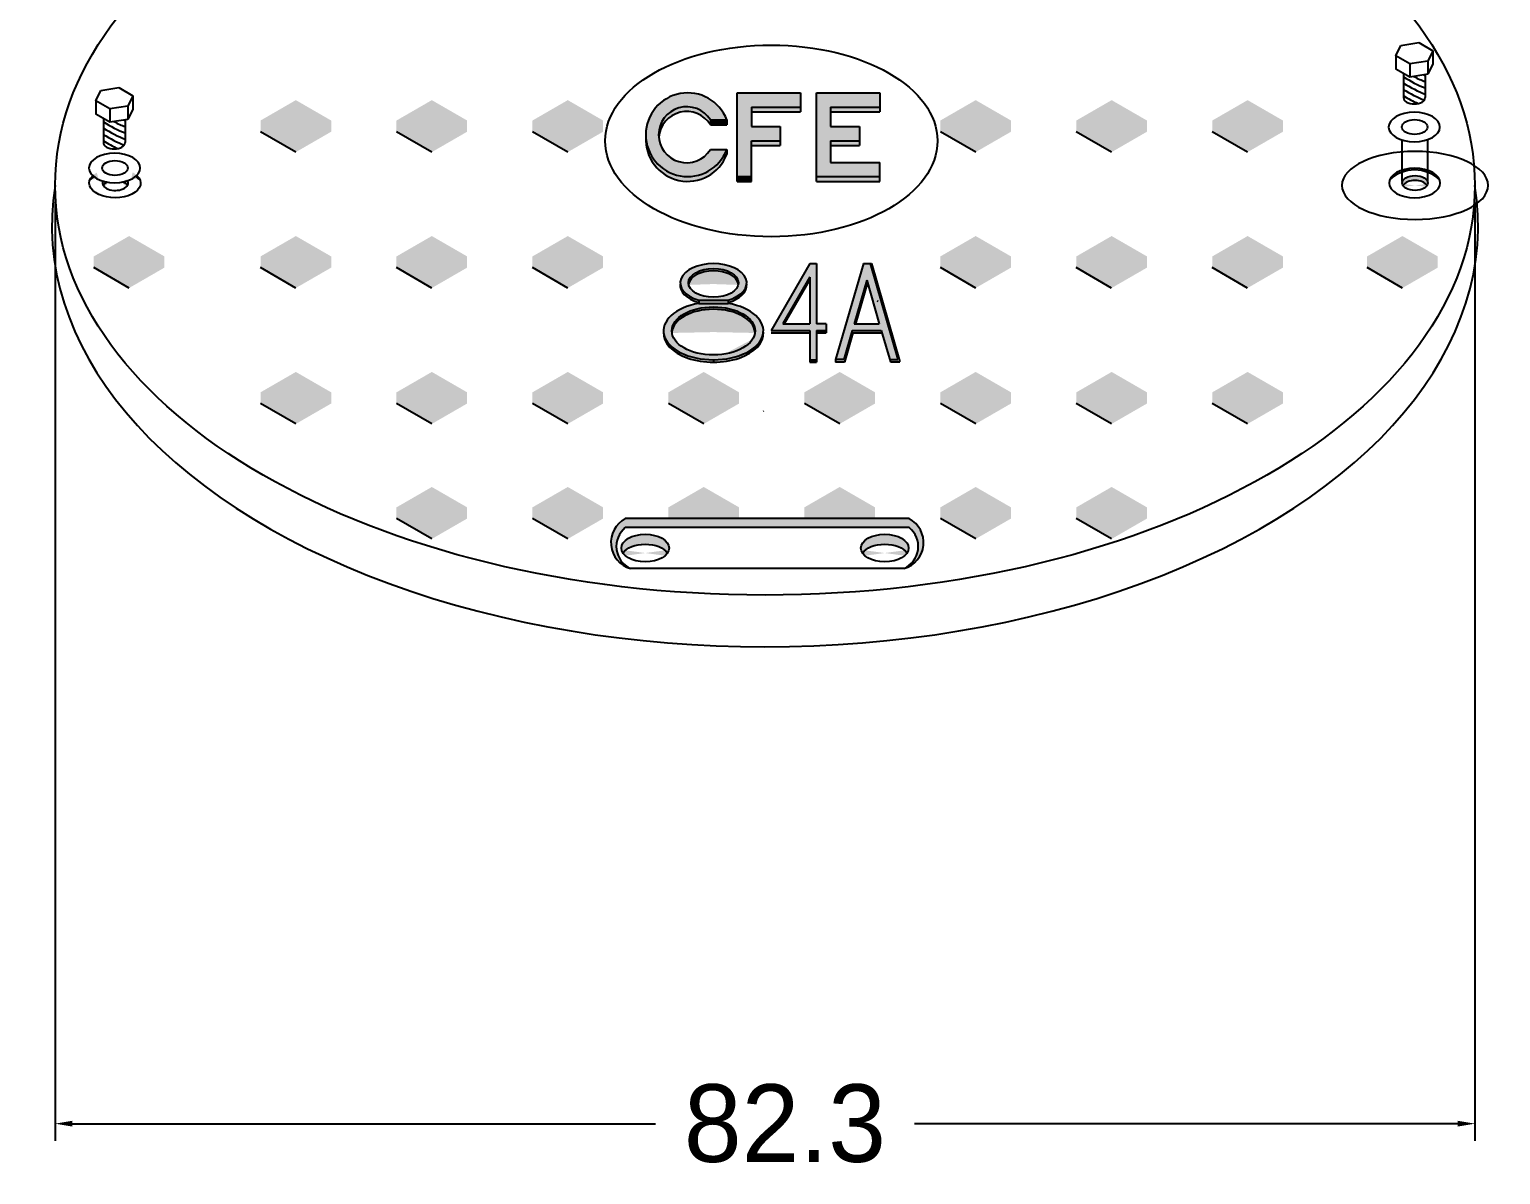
# Model space of a CAD drawing. Header units: centimetres. Extents: x 899 to 420531, y -3171 to 1299.
# Drawn here: x 15709.2 to 15879.8, y -2895.1 to -2762.2 of the extents above; entities that cross this region are included whole.
import ezdxf

# ---------------------------------------------------------------- set-up
doc = ezdxf.new("R2010")
doc.units = ezdxf.units.CM
doc.header["$LTSCALE"] = 10
doc.header["$MEASUREMENT"] = 0
doc.layers.get('0').update_dxf_attribs({"linetype": 'CONTINUOUS'})
doc.layers.get('DEFPOINTS').update_dxf_attribs({"color": 2, "linetype": 'CONTINUOUS'})
for name, color, linetype in [('DIM', 7, 'CONTINUOUS'), ('HERRAJE', 13, 'CONTINUOUS'), ('TAPA', 120, 'CONTINUOUS')]:
    doc.layers.add(name, color=color, linetype=linetype)
doc.styles.get("Standard").update_dxf_attribs({"font": ''})
doc.styles.get('Standard').set_extended_font_data('Zurich Ex BT')
doc.dimstyles.get("Standard").update_dxf_attribs({"dimtxt": 9, "dimasz": 2, "dimexe": 2, "dimexo": 2, "dimgap": 5, "dimtad": 0, "dimtih": 1, "dimtoh": 1, "dimzin": 0, "dimdsep": 46, "dimtxsty": 'Standard', "dimcen": 0.09, "dimclrt": 256, "dimadec": 0, "dimazin": 0, "dimtfac": 1, "dimtofl": 0, "dimtmove": 0, "dimatfit": 3, "dimfxl": 0, "dimtolj": 1, "dimtzin": 0, "dimarcsym": 0})

# ---------------------------------------------------------------- blocks, each defined once
blk = doc.blocks.new('*D59')
at = {"layer": 'DEFPOINTS', "color": 0}
for p in [(15712.1830465898, -2780.324426543032), (15876.78304658981, -2780.324426543032), (15876.78304658981, -2889.15033725817)]:
    blk.add_point(p, dxfattribs=at)
at = {"layer": 'DIM', "color": 0, "lineweight": -2}
for p, q in [((15712.1830465898, -2782.324426543032), (15712.1830465898, -2891.15033725817)), ((15876.78304658981, -2782.324426543032), (15876.78304658981, -2891.15033725817)), ((15714.1830465898, -2889.15033725817), (15781.76993050942, -2889.15033725817)), ((15874.78304658981, -2889.15033725817), (15811.81772711958, -2889.15033725817))]:
    blk.add_line(p, q, dxfattribs=at)
at = {"layer": 'DIM', "color": 0}
for points in [[(15714.1830465898, -2888.817003924837), (15714.1830465898, -2889.483670591504), (15712.1830465898, -2889.15033725817)], [(15874.78304658981, -2888.817003924837), (15874.78304658981, -2889.483670591504), (15876.78304658981, -2889.15033725817)]]:
    blk.add_solid(points, dxfattribs=at)
at = {"layer": 'DIM', "insert": (15796.7938288145, -2889.15033725817), "char_height": 9, "attachment_point": 5}
blk.add_mtext('\\A1;82.3', dxfattribs=at)

msp = doc.modelspace()

# ---------------------------------------------------------------- hatches: boundary and pattern name
for color, points in [(254, [(15720.7625937581, -2786.195590440918), (15716.6672462499, -2788.560040427207), (15720.7625937581, -2790.924490413498), (15724.85794126631, -2788.560040427207)]), (254, [(15868.38469989786, -2786.195590440918), (15864.28935238965, -2788.560040427207), (15868.38469989786, -2790.924490413498), (15872.48004740607, -2788.560040427207)]), (251, [(15724.85794126631, -2789.858874616994), (15724.85794126631, -2788.560040427207), (15720.7625937581, -2790.924490413498), (15716.6672462499, -2788.560040427207), (15716.6672462499, -2789.858874616994), (15720.7625937581, -2792.223324603284)]), (251, [(15872.48004740607, -2789.858874616994), (15872.48004740607, -2788.560040427207), (15868.38469989786, -2790.924490413498), (15864.28935238965, -2788.560040427207), (15864.28935238965, -2789.858874616994), (15868.38469989786, -2792.223324603284)])]:
    msp.add_hatch(color=color).paths.add_polyline_path(points)
at = {"layer": 'HERRAJE'}
h = msp.add_hatch(color=256, dxfattribs=at)
edge = h.paths.add_edge_path()
edge.add_ellipse((15719.08249392894, -2778.306324022547), major_axis=(2.974698795180723, 0), ratio=0.5761924189114402, start_angle=211.2749822604524, end_angle=215.9546813826584, ccw=False)
edge.add_ellipse((15719.12497519755, -2780.044347972113), major_axis=(2.974698795180723, 0), ratio=0.5761924189114402, start_angle=-209.661243694615, end_angle=-191.8852201200423)
edge.add_arc((15719.12497519755, -2782.761986296787), 4.231114054015647, 125.39070841138701, 133.4705282560211, ccw=False)
edge = h.paths.add_edge_path()
edge.add_ellipse((15719.12497519755, -2780.044347972113), major_axis=(2.974698795180723, 0), ratio=0.5761924189114402, start_angle=11.88522012015077, end_angle=31.27498226044422)
edge.add_ellipse((15719.08249392894, -2778.306324022547), major_axis=(2.974698795180723, 0), ratio=0.5761924189114402, start_angle=325.3554482206719, end_angle=330.338756305376, ccw=False)
edge.add_arc((15719.12497519755, -2782.761986296793), 4.231114054015483, 46.52947174416403, 55.36420030617029, ccw=False)
edge = h.paths.add_edge_path()
edge.add_ellipse((15869.84208273439, -2780.604505113951), major_axis=(-1.487349397590361, 0), ratio=0.5773502691896345, start_angle=199.0357227933354, end_angle=340.96427720666463, ccw=False)
edge.add_ellipse((15869.84208273439, -2780.044347972113), major_axis=(-1.487349397590361, 0), ratio=0.5773502691896345, start_angle=160.964277206664, end_angle=379.035722793336)
edge = h.paths.add_edge_path()
edge.add_line((15868.3547333368, -2778.786126899166), (15868.3547333368, -2778.546916577409))
edge.add_ellipse((15869.80209928513, -2780.044347972113), major_axis=(2.974698795180723, 0), ratio=0.5761924189114402, start_angle=119.1146529040448, end_angle=168.1147798798491)
edge.add_arc((15869.80209928513, -2782.761986296794), 4.231114054015589, 110.003454448365, 133.4705282558354, ccw=False)
edge = h.paths.add_edge_path()
edge.add_line((15871.32943213198, -2778.816155520769), (15871.32943213198, -2778.573523027014))
edge.add_ellipse((15869.80209928513, -2780.044347972113), major_axis=(2.974698795180723, 0), ratio=0.5761924189114402, start_angle=59.10668218790732, end_angle=119.1146529040448)
edge.add_line((15868.3547333368, -2778.546916577409), (15868.3547333368, -2778.786126899166))
edge.add_arc((15869.80209928513, -2782.761986296794), 4.231114054015588, 68.83982013977487, 110.00345444836461, ccw=False)
edge = h.paths.add_edge_path()
edge.add_ellipse((15869.80209928513, -2780.044347972113), major_axis=(2.974698795180723, 0), ratio=0.5761924189114402, start_angle=11.88522012015301, end_angle=59.10668218790732)
edge.add_line((15871.32943213198, -2778.573523027014), (15871.32943213198, -2778.816155520769))
edge.add_arc((15869.80209928513, -2782.761986296794), 4.231114054015589, 46.52947174416681, 68.83982013977612, ccw=False)
h = msp.add_hatch(color=256, dxfattribs=at)
edge = h.paths.add_edge_path()
edge.add_ellipse((15719.08249392894, -2778.306324022547), major_axis=(2.974698795180723, 0), ratio=0.5761924189114402, start_angle=242.83016333232268, end_angle=252.9813157308742, ccw=False)
edge.add_ellipse((15719.1649586468, -2780.044347972113), major_axis=(-1.487349397590361, 0), ratio=0.5773502691896345, start_angle=345.6277144453584, end_angle=379.035722793339)
edge.add_ellipse((15719.1649586468, -2780.604505113951), major_axis=(-1.487349397590361, 0), ratio=0.5773502691896345, start_angle=309.85233253717655, end_angle=340.96427720666463, ccw=False)
edge = h.paths.add_edge_path()
edge.add_ellipse((15719.1649586468, -2780.044347972113), major_axis=(-1.487349397590361, 0), ratio=0.5773502691896345, start_angle=520.9642772066559, end_angle=557.4997252862372)
edge.add_ellipse((15719.08249392894, -2778.306324022547), major_axis=(2.974698795180723, 0), ratio=0.5761924189114402, start_angle=289.3903306923233, end_angle=300.3035578141799, ccw=False)
edge.add_ellipse((15719.1649586468, -2780.604505113951), major_axis=(-1.487349397590361, 0), ratio=0.5773502691896345, start_angle=199.0357227933354, end_angle=232.5145590086448, ccw=False)
h = msp.add_hatch(color=256, dxfattribs=at)
h.paths.add_polyline_path([(15811.19617965769, -2820.011882943153, -0.5593674326243051), (15810.59527989505, -2824.762790012748, 0.6744790471970606), (15811.19617965769, -2818.966992975224), (15778.28922733291, -2818.966992975224, 0.674479047197585), (15778.89012709554, -2824.762790012749, -0.5593674326247162), (15778.28922733291, -2820.011882943153)])
edge = h.paths.add_edge_path(flags=17)
edge.add_ellipse((15780.60111887896, -2823.537497876742), major_axis=(2.769059356796541, -6.782239355899825e-16), ratio=0.5773502691897137, start_angle=21.122008512408172, end_angle=158.8779914875918, ccw=False)
edge.add_ellipse((15780.60111887896, -2822.385285953559), major_axis=(2.769059356796541, -6.782239355899825e-16), ratio=0.5773502691897137, start_angle=338.8779914872894, end_angle=561.1220085127106)
edge = h.paths.add_edge_path(flags=17)
edge.add_ellipse((15808.36497430064, -2823.537497876742), major_axis=(2.769059356796541, -6.782239355899825e-16), ratio=0.5773502691897137, start_angle=21.122008512408172, end_angle=158.8779914875918, ccw=False)
edge.add_ellipse((15808.36497430064, -2822.385285953559), major_axis=(2.769059356796541, -6.782239355899825e-16), ratio=0.5773502691897137, start_angle=338.8779914872894, end_angle=561.1220085127106)
at = {"layer": 'TAPA'}
h = msp.add_hatch(color=254, dxfattribs=at)
edge = h.paths.add_edge_path()
edge.add_ellipse((15785.51885231788, -2774.445732739956), major_axis=(3.43303123547851, 3.43303123547851), ratio=1, start_angle=498.2571724141297, end_angle=654.2795335715167)
edge.add_line((15790.05985657747, -2776.163489195904), (15788.15137019653, -2776.163489195905))
edge.add_ellipse((15785.39830157407, -2774.445732739956), major_axis=(2.294566852574675, 2.294566852574675), ratio=1, start_angle=499.8765007621529, end_angle=643.0382089889188, ccw=False)
edge.add_ellipse((15785.39830157407, -2774.445732739956), major_axis=(2.294566852574675, 2.294566852574675), ratio=1, start_angle=346.9617910110813, end_angle=499.8765007621529, ccw=False)
edge.add_line((15788.15137019652, -2772.727976284009), (15790.05985657747, -2772.727976284009))
edge.add_ellipse((15785.51885231788, -2774.445732739956), major_axis=(3.43303123547851, 3.43303123547851), ratio=1, start_angle=335.7204664284832, end_angle=498.2571724141297)
for color, points in [(254, [(15796.24562761208, -2774.041164485768), (15796.24562761208, -2773.489459488966), (15792.91309317485, -2773.489459488967), (15792.91309317485, -2771.78797616365), (15792.91309317485, -2771.236271166849), (15798.61227327654, -2771.236271166849), (15798.61227327654, -2770.143895273183), (15798.61227327654, -2769.592190276383), (15791.26901228438, -2769.592190276383), (15791.26901228438, -2779.30077207322), (15792.91309317485, -2779.300772073221), (15792.91309317485, -2775.685245376234), (15792.91309317485, -2775.133540379434), (15796.24562761208, -2775.133540379434)]), (254, [(15802.08980515508, -2771.236271166849), (15807.78898525677, -2771.236271166849), (15807.78898525677, -2770.143895273183), (15807.78898525678, -2769.592190276383), (15800.44572426461, -2769.592190276383), (15800.44572426461, -2779.30077207322), (15807.78898525677, -2779.300772073219), (15807.78898525677, -2778.208396179554), (15807.78898525678, -2777.656691182754), (15802.08980515508, -2777.656691182753), (15802.08980515508, -2775.685245376234), (15802.08980515508, -2775.133540379434), (15805.42233959232, -2775.133540379434), (15805.42233959232, -2774.041164485768), (15805.42233959232, -2773.489459488967), (15802.08980515508, -2773.489459488967), (15802.08980515508, -2771.78797616365)]), (254, [(15740.09355379252, -2770.43259053232), (15735.9982062843, -2772.79704051861), (15740.09355379252, -2775.1614905049), (15744.18890130072, -2772.79704051861)]), (254, [(15755.85655370111, -2770.43259053232), (15751.7612061929, -2772.79704051861), (15755.85655370111, -2775.1614905049), (15759.95190120932, -2772.79704051861)]), (254, [(15771.61955360971, -2770.43259053232), (15767.5242061015, -2772.79704051861), (15771.61955360971, -2775.1614905049), (15775.71490111792, -2772.79704051861)]), (251, [(15798.61227327654, -2771.236271166849), (15792.91309317485, -2771.236271166849), (15792.91309317485, -2771.78797616365), (15798.61227327654, -2771.78797616365)]), (251, [(15807.78898525677, -2771.236271166849), (15802.08980515508, -2771.236271166849), (15802.08980515508, -2771.78797616365), (15807.78898525677, -2771.78797616365)]), (254, [(15818.9085533355, -2770.43259053232), (15814.81320582729, -2772.79704051861), (15818.9085533355, -2775.1614905049), (15823.00390084371, -2772.79704051861)]), (254, [(15834.6715532441, -2770.43259053232), (15830.57620573589, -2772.79704051861), (15834.6715532441, -2775.1614905049), (15838.76690075231, -2772.79704051861)]), (254, [(15850.4345531527, -2770.43259053232), (15846.33920564449, -2772.79704051861), (15850.4345531527, -2775.1614905049), (15854.5299006609, -2772.79704051861)]), (251, [(15744.18890130072, -2774.095874708396), (15744.18890130072, -2772.79704051861), (15740.09355379252, -2775.1614905049), (15735.9982062843, -2772.79704051861), (15735.9982062843, -2774.095874708396), (15740.09355379252, -2776.460324694685)]), (251, [(15759.95190120932, -2774.095874708396), (15759.95190120932, -2772.79704051861), (15755.85655370111, -2775.1614905049), (15751.7612061929, -2772.79704051861), (15751.7612061929, -2774.095874708396), (15755.85655370111, -2776.460324694685)]), (251, [(15775.71490111792, -2774.095874708396), (15775.71490111792, -2772.79704051861), (15771.61955360971, -2775.1614905049), (15767.5242061015, -2772.79704051861), (15767.5242061015, -2774.095874708396), (15771.61955360971, -2776.460324694685)]), (251, [(15790.05985657747, -2773.279681280809), (15790.05985657747, -2772.727976284009), (15788.15137019652, -2772.727976284009), (15788.15137019652, -2773.279681280809)]), (251, [(15823.00390084371, -2774.095874708396), (15823.00390084371, -2772.79704051861), (15818.9085533355, -2775.1614905049), (15814.81320582729, -2772.79704051861), (15814.81320582729, -2774.095874708396), (15818.9085533355, -2776.460324694685)]), (251, [(15838.76690075231, -2774.095874708396), (15838.76690075231, -2772.79704051861), (15834.6715532441, -2775.1614905049), (15830.57620573589, -2772.79704051861), (15830.57620573589, -2774.095874708396), (15834.6715532441, -2776.460324694685)]), (251, [(15854.5299006609, -2774.095874708396), (15854.5299006609, -2772.79704051861), (15850.4345531527, -2775.1614905049), (15846.33920564449, -2772.79704051861), (15846.33920564449, -2774.095874708396), (15850.4345531527, -2776.460324694685)]), (251, [(15796.24562761208, -2775.133540379434), (15792.91309317485, -2775.133540379433), (15792.91309317485, -2775.685245376234), (15796.24562761208, -2775.685245376234)]), (251, [(15805.42233959232, -2775.133540379434), (15802.08980515508, -2775.133540379434), (15802.08980515508, -2775.685245376235), (15805.42233959232, -2775.685245376235)]), (251, [(15792.91309317485, -2779.30077207322), (15791.26901228438, -2779.30077207322), (15791.26901228438, -2779.852477070021), (15792.91309317485, -2779.852477070021)]), (251, [(15807.78898525677, -2779.30077207322), (15800.44572426461, -2779.30077207322), (15800.44572426461, -2779.852477070021), (15807.78898525677, -2779.852477070021)]), (254, [(15740.09355379252, -2786.195590440918), (15735.9982062843, -2788.560040427207), (15740.09355379252, -2790.924490413498), (15744.18890130072, -2788.560040427207)]), (254, [(15755.85655370111, -2786.195590440918), (15751.7612061929, -2788.560040427207), (15755.85655370111, -2790.924490413498), (15759.95190120932, -2788.560040427207)]), (254, [(15771.61955360971, -2786.195590440918), (15767.5242061015, -2788.560040427207), (15771.61955360971, -2790.924490413498), (15775.71490111792, -2788.560040427207)]), (254, [(15818.9085533355, -2786.195590440918), (15814.81320582729, -2788.560040427207), (15818.9085533355, -2790.924490413498), (15823.00390084371, -2788.560040427207)]), (254, [(15834.6715532441, -2786.195590440918), (15830.57620573589, -2788.560040427207), (15834.6715532441, -2790.924490413498), (15838.76690075231, -2788.560040427207)]), (254, [(15850.4345531527, -2786.195590440918), (15846.33920564449, -2788.560040427207), (15850.4345531527, -2790.924490413498), (15854.5299006609, -2788.560040427207)]), (251, [(15744.18890130072, -2789.858874616994), (15744.18890130072, -2788.560040427207), (15740.09355379252, -2790.924490413498), (15735.9982062843, -2788.560040427207), (15735.9982062843, -2789.858874616994), (15740.09355379252, -2792.223324603284)]), (251, [(15759.95190120932, -2789.858874616994), (15759.95190120932, -2788.560040427207), (15755.85655370111, -2790.924490413498), (15751.7612061929, -2788.560040427207), (15751.7612061929, -2789.858874616994), (15755.85655370111, -2792.223324603284)]), (251, [(15775.71490111792, -2789.858874616994), (15775.71490111792, -2788.560040427207), (15771.61955360971, -2790.924490413498), (15767.5242061015, -2788.560040427207), (15767.5242061015, -2789.858874616994), (15771.61955360971, -2792.223324603284)]), (251, [(15823.00390084371, -2789.858874616994), (15823.00390084371, -2788.560040427207), (15818.9085533355, -2790.924490413498), (15814.81320582729, -2788.560040427207), (15814.81320582729, -2789.858874616994), (15818.9085533355, -2792.223324603284)]), (251, [(15838.76690075231, -2789.858874616994), (15838.76690075231, -2788.560040427207), (15834.6715532441, -2790.924490413498), (15830.57620573589, -2788.560040427207), (15830.57620573589, -2789.858874616994), (15834.6715532441, -2792.223324603284)]), (251, [(15854.5299006609, -2789.858874616994), (15854.5299006609, -2788.560040427207), (15850.4345531527, -2790.924490413498), (15846.33920564449, -2788.560040427207), (15846.33920564449, -2789.858874616994), (15850.4345531527, -2792.223324603284)]), (251, [(15799.68161294368, -2791.249118094707), (15799.68161294368, -2790.973265596308), (15798.08181216312, -2793.744201830224), (15798.20125979878, -2793.813164954824)]), (254, [(15790.2105181975, -2794.003557405018), (15790.2105181975, -2793.626356162011), (15786.80091932887, -2793.626356162011), (15786.80091932887, -2794.003557405018)]), (251, [(15798.20125979878, -2793.813164954824), (15798.08181216312, -2793.744201830224), (15796.56164313966, -2796.37721181494), (15796.72090665387, -2796.37721181494)]), (251, [(15799.68161294368, -2797.165361810369), (15795.19652730359, -2797.165361810369), (15795.19652730359, -2797.44121430877), (15799.68161294368, -2797.44121430877)]), (251, [(15800.46976293911, -2797.16536181037), (15800.46976293911, -2797.44121430877), (15801.5845084427, -2797.44121430877), (15801.5845084427, -2797.16536181037)]), (254, [(15740.09355379252, -2801.958590349516), (15735.9982062843, -2804.323040335806), (15740.09355379252, -2806.687490322095), (15744.18890130072, -2804.323040335806)]), (254, [(15755.85655370111, -2801.958590349516), (15751.7612061929, -2804.323040335806), (15755.85655370111, -2806.687490322095), (15759.95190120932, -2804.323040335806)]), (254, [(15771.61955360971, -2801.958590349516), (15767.5242061015, -2804.323040335806), (15771.61955360971, -2806.687490322095), (15775.71490111792, -2804.323040335806)]), (254, [(15787.3825535183, -2801.958590349516), (15783.2872060101, -2804.323040335806), (15787.3825535183, -2806.687490322095), (15791.47790102652, -2804.323040335806)]), (254, [(15803.14555342691, -2801.958590349516), (15799.0502059187, -2804.323040335806), (15803.14555342691, -2806.687490322095), (15807.24090093512, -2804.323040335806)]), (251, [(15800.46976293911, -2800.54308973266), (15799.68161294368, -2800.54308973266), (15799.68161294368, -2800.81894223106), (15800.46976293911, -2800.81894223106)]), (254, [(15818.9085533355, -2801.958590349516), (15814.81320582729, -2804.323040335806), (15818.9085533355, -2806.687490322095), (15823.00390084371, -2804.323040335806)]), (254, [(15834.6715532441, -2801.958590349516), (15830.57620573589, -2804.323040335806), (15834.6715532441, -2806.687490322095), (15838.76690075231, -2804.323040335806)]), (254, [(15850.4345531527, -2801.958590349516), (15846.33920564449, -2804.323040335806), (15850.4345531527, -2806.687490322095), (15854.5299006609, -2804.323040335806)]), (251, [(15744.18890130072, -2805.621874525592), (15744.18890130072, -2804.323040335806), (15740.09355379252, -2806.687490322095), (15735.9982062843, -2804.323040335806), (15735.9982062843, -2805.621874525592), (15740.09355379252, -2807.986324511881)]), (251, [(15759.95190120932, -2805.621874525592), (15759.95190120932, -2804.323040335806), (15755.85655370111, -2806.687490322095), (15751.7612061929, -2804.323040335806), (15751.7612061929, -2805.621874525592), (15755.85655370111, -2807.986324511881)]), (251, [(15775.71490111792, -2805.621874525592), (15775.71490111792, -2804.323040335806), (15771.61955360971, -2806.687490322095), (15767.5242061015, -2804.323040335806), (15767.5242061015, -2805.621874525592), (15771.61955360971, -2807.986324511881)]), (251, [(15791.47790102652, -2805.621874525592), (15791.47790102652, -2804.323040335806), (15787.3825535183, -2806.687490322095), (15783.2872060101, -2804.323040335806), (15783.2872060101, -2805.621874525592), (15787.3825535183, -2807.986324511881)]), (251, [(15807.24090093512, -2805.621874525592), (15807.24090093512, -2804.323040335806), (15803.14555342691, -2806.687490322095), (15799.0502059187, -2804.323040335806), (15799.0502059187, -2805.621874525592), (15803.1455534269, -2807.986324511881)]), (251, [(15823.00390084371, -2805.621874525592), (15823.00390084371, -2804.323040335806), (15818.9085533355, -2806.687490322095), (15814.81320582729, -2804.323040335806), (15814.81320582729, -2805.621874525592), (15818.9085533355, -2807.986324511881)]), (251, [(15838.76690075231, -2805.621874525592), (15838.76690075231, -2804.323040335806), (15834.6715532441, -2806.687490322095), (15830.57620573589, -2804.323040335806), (15830.57620573589, -2805.621874525592), (15834.6715532441, -2807.986324511881)]), (251, [(15854.5299006609, -2805.621874525592), (15854.5299006609, -2804.323040335806), (15850.4345531527, -2806.687490322095), (15846.33920564449, -2804.323040335806), (15846.33920564449, -2805.621874525592), (15850.4345531527, -2807.986324511881)]), (254, [(15755.85655370111, -2815.300301979878), (15751.7612061929, -2817.664751966167), (15755.85655370111, -2820.029201952458), (15759.95190120932, -2817.664751966167)]), (254, [(15771.61955360971, -2815.300301979878), (15767.5242061015, -2817.664751966167), (15771.61955360971, -2820.029201952458), (15775.71490111792, -2817.664751966167)]), (254, [(15785.54275360148, -2818.966992975224), (15789.22235343513, -2818.966992975224), (15791.47790102652, -2817.664751966167), (15787.3825535183, -2815.300301979878), (15783.2872060101, -2817.664751966167)]), (254, [(15801.30575351009, -2818.966992975224), (15804.98535334373, -2818.966992975224), (15807.24090093512, -2817.664751966167), (15803.14555342691, -2815.300301979878), (15799.0502059187, -2817.664751966167)]), (254, [(15818.9085533355, -2815.300301979878), (15814.81320582729, -2817.664751966167), (15818.9085533355, -2820.029201952458), (15823.00390084371, -2817.664751966167)]), (254, [(15834.6715532441, -2815.300301979878), (15830.57620573589, -2817.664751966167), (15834.6715532441, -2820.029201952458), (15838.76690075231, -2817.664751966167)]), (251, [(15759.95190120932, -2818.963586155954), (15759.95190120932, -2817.664751966167), (15755.85655370111, -2820.029201952457), (15751.7612061929, -2817.664751966167), (15751.7612061929, -2818.963586155954), (15755.85655370111, -2821.328036142243)]), (251, [(15775.71490111792, -2818.963586155954), (15775.71490111792, -2817.664751966167), (15771.61955360971, -2820.029201952457), (15767.5242061015, -2817.664751966167), (15767.5242061015, -2818.963586155954), (15771.61955360971, -2821.328036142243)]), (251, [(15823.00390084371, -2818.963586155954), (15823.00390084371, -2817.664751966167), (15818.9085533355, -2820.029201952457), (15814.81320582729, -2817.664751966167), (15814.81320582729, -2818.963586155954), (15818.9085533355, -2821.328036142243)]), (251, [(15838.76690075231, -2818.963586155954), (15838.76690075231, -2817.664751966167), (15834.6715532441, -2820.029201952457), (15830.57620573589, -2817.664751966167), (15830.57620573589, -2818.963586155954), (15834.6715532441, -2821.328036142243)])]:
    msp.add_hatch(color=color, dxfattribs=at).paths.add_polyline_path(points)
h = msp.add_hatch(color=252, dxfattribs=at)
edge = h.paths.add_edge_path()
edge.add_ellipse((15785.39830157407, -2774.445732739956), major_axis=(2.294566852574675, 2.294566852574675), ratio=1, start_angle=346.9617910110813, end_angle=499.8765007621528)
edge.add_ellipse((15785.39830157407, -2774.997437736757), major_axis=(2.294566852574675, 2.294566852574675), ratio=1, start_angle=346.9617910110813, end_angle=490.12349923052034, ccw=False)
edge.add_line((15788.15137019652, -2773.27968128081), (15788.15137019652, -2772.727976284008))
h = msp.add_hatch(color=251, dxfattribs=at)
edge = h.paths.add_edge_path()
edge.add_ellipse((15785.51885231788, -2774.997437736757), major_axis=(3.43303123547851, 3.43303123547851), ratio=1, start_angle=491.7428275885457, end_angle=654.2795335715167)
edge.add_line((15790.05985657747, -2776.715194192705), (15790.05985657747, -2776.163489195903))
edge.add_ellipse((15785.51885231788, -2774.445732739956), major_axis=(3.43303123547851, 3.43303123547851), ratio=1, start_angle=498.2571724141298, end_angle=654.2795335715167, ccw=False)
h = msp.add_hatch(color=254, dxfattribs=at)
edge = h.paths.add_edge_path()
edge.add_ellipse((15788.50571876318, -2791.626190430889), major_axis=(-3.861130659160219, 0), ratio=0.5773502691896101, start_angle=116.2014495886171, end_angle=423.798550411383)
edge.add_line((15786.80091932887, -2793.626356162011), (15790.2105181975, -2793.626356162011))
edge = h.paths.add_edge_path(flags=16)
edge.add_ellipse((15788.50571876318, -2791.626190430889), major_axis=(-2.895847994370164, 0), ratio=0.5773502691896345, start_angle=0, end_angle=360)
h = msp.add_hatch(color=251, dxfattribs=at)
edge = h.paths.add_edge_path()
edge.add_ellipse((15788.50571876318, -2791.626190430889), major_axis=(-2.895847994370164, 0), ratio=0.5773502691896345, start_angle=175.267961595896, end_angle=364.732038404104)
edge.add_ellipse((15788.50571876318, -2791.90204292929), major_axis=(-2.895847994370164, 0), ratio=0.5773502691896345, start_angle=184.732038406724, end_angle=355.267961593276, ccw=False)
h = msp.add_hatch(color=254, dxfattribs=at)
h.paths.add_polyline_path([(15800.46976293911, -2789.672818103848), (15800.46976293911, -2789.396965605448), (15799.68161294368, -2789.396965605448), (15795.19652730359, -2797.165361810369), (15799.68161294368, -2797.16536181037), (15799.68161294368, -2800.54308973266), (15800.46976293911, -2800.54308973266), (15800.46976293911, -2797.44121430877), (15800.46976293911, -2797.165361810369), (15801.5845084427, -2797.165361810369), (15801.5845084427, -2796.65306431334), (15801.5845084427, -2796.37721181494), (15800.46976293911, -2796.37721181494)])
h.paths.add_polyline_path([(15799.68161294368, -2796.37721181494), (15796.56164313966, -2796.37721181494), (15799.68161294368, -2790.973265596306)], flags=17)
h = msp.add_hatch(color=254, dxfattribs=at)
h.paths.add_polyline_path([(15806.66981407941, -2789.396965605448), (15805.88322801859, -2789.396965605448), (15802.67200387231, -2800.52097235719), (15803.61736266391, -2800.52097235719), (15804.5904938923, -2797.149946897194), (15807.96254820571, -2797.149946897194), (15808.93567943409, -2800.52097235719), (15809.88103822571, -2800.52097235719)])
h.paths.add_polyline_path([(15806.276521049, -2791.309377500492), (15807.73548036873, -2796.363360836383), (15804.81756172928, -2796.363360836383)], flags=16)
h = msp.add_hatch(color=251, dxfattribs=at)
h.paths.add_polyline_path([(15806.83525186794, -2789.396965605448), (15806.66981407941, -2789.396965605448), (15809.88103822571, -2800.52097235719), (15808.93567943409, -2800.52097235719), (15809.01515317704, -2800.796277478474), (15810.12594975718, -2800.796277478474)])
h.paths.add_polyline_path([(15806.35923994327, -2791.595924155718), (15806.276521049, -2791.309377500492), (15804.81756172928, -2796.363360836383), (15804.98299951781, -2796.363360836383)])
h.paths.add_polyline_path([(15804.5904938923, -2797.149946897195), (15803.61736266391, -2800.52097235719), (15802.67200387231, -2800.52097235719), (15802.67200387231, -2800.816965605448), (15803.69735456166, -2800.816965605448), (15804.67645793789, -2797.425252018479), (15808.04202194865, -2797.425252018479), (15807.96254820571, -2797.149946897194)])
h = msp.add_hatch(color=251, dxfattribs=at)
edge = h.paths.add_edge_path()
edge.add_ellipse((15788.50571876318, -2791.626190430889), major_axis=(-3.861130659160219, 0), ratio=0.5773502691896101, start_angle=363.54726089588917, end_angle=423.7985504113829, ccw=False)
edge.add_ellipse((15788.50571876318, -2791.90204292929), major_axis=(-3.861130659160219, 0), ratio=0.5773502691896101, start_angle=356.4527385596224, end_angle=423.798550411383)
edge.add_line((15786.80091932887, -2793.902208660412), (15786.80091932887, -2793.626356162012))
h = msp.add_hatch(color=251, dxfattribs=at)
edge = h.paths.add_edge_path()
edge.add_ellipse((15788.50571876318, -2791.90204292929), major_axis=(-3.861130659160219, 0), ratio=0.5773502691896101, start_angle=116.2014495886171, end_angle=183.5472614403776)
edge.add_ellipse((15788.50571876318, -2791.626190430889), major_axis=(-3.861130659160219, 0), ratio=0.5773502691896101, start_angle=116.2014495886171, end_angle=176.4527391041109, ccw=False)
edge.add_line((15790.2105181975, -2793.626356162011), (15790.2105181975, -2793.902208660412))
h = msp.add_hatch(color=254, dxfattribs=at)
edge = h.paths.add_edge_path()
edge.add_line((15790.2105181975, -2794.003557405017), (15786.80091932887, -2794.003557405017))
edge.add_ellipse((15788.50571876318, -2797.199252494495), major_axis=(-5.791695988740328, 0), ratio=0.5773502691896345, start_angle=287.1187066488051, end_angle=612.8812933511949)
edge = h.paths.add_edge_path(flags=16)
edge.add_ellipse((15788.50571876318, -2797.199252494495), major_axis=(-4.826413323950273, 0), ratio=0.5773502691896245, start_angle=0, end_angle=360)
h = msp.add_hatch(color=251, dxfattribs=at)
edge = h.paths.add_edge_path()
edge.add_ellipse((15788.50571876318, -2797.475104992896), major_axis=(-4.826413323950273, 0), ratio=0.5773502691896245, start_angle=182.8371557063508, end_angle=357.1628442936492, ccw=False)
edge.add_ellipse((15788.50571876318, -2797.199252494495), major_axis=(-4.826413323950273, 0), ratio=0.5773502691896245, start_angle=177.1628442936457, end_angle=362.8371557063552)
h = msp.add_hatch(color=251, dxfattribs=at)
edge = h.paths.add_edge_path()
edge.add_line((15788.50571876334, -2800.81894223106), (15788.50571876324, -2800.54308973266))
edge.add_ellipse((15788.50571876318, -2797.199252494495), major_axis=(-5.791695988740328, 0), ratio=0.5773502691896345, start_angle=364.94616245491403, end_angle=450.00000000053467, ccw=False)
edge.add_line((15782.73559016111, -2797.487556929395), (15782.71402277444, -2797.475104992896))
edge.add_ellipse((15788.50571876318, -2797.475104992896), major_axis=(-5.791695988740328, 0), ratio=0.5773502691896345, start_angle=360, end_angle=450.0000000015485)
h = msp.add_hatch(color=251, dxfattribs=at)
edge = h.paths.add_edge_path()
edge.add_ellipse((15788.50571876318, -2797.475104992896), major_axis=(-5.791695988740328, 0), ratio=0.5773502691896345, start_angle=450.0000000015485, end_angle=539.9999999999952)
edge.add_line((15794.29741475193, -2797.475104992895), (15794.2703873208, -2797.521917876801))
edge.add_ellipse((15788.50571876318, -2797.199252494495), major_axis=(-5.791695988740328, 0), ratio=0.5773502691896345, start_angle=450.00000000053467, end_angle=534.4625965087338, ccw=False)
edge.add_line((15788.50571876324, -2800.54308973266), (15788.50571876334, -2800.81894223106))
h = msp.add_hatch(color=251, dxfattribs=at)
h.paths.add_polyline_path([(15783.29310679417, -2818.966992975224), (15785.54275360148, -2818.966992975224), (15783.2872060101, -2817.664751966167), (15783.2872060101, -2818.963586155954)])
h.paths.add_polyline_path([(15789.22235343513, -2818.966992975224), (15791.47200024245, -2818.966992975224), (15791.47790102652, -2818.963586155954), (15791.47790102652, -2817.664751966167)])
h = msp.add_hatch(color=251, dxfattribs=at)
h.paths.add_polyline_path([(15799.05610670276, -2818.966992975224), (15801.30575351009, -2818.966992975224), (15799.0502059187, -2817.664751966167), (15799.0502059187, -2818.963586155954)])
h.paths.add_polyline_path([(15804.98535334373, -2818.966992975224), (15807.23500015105, -2818.966992975224), (15807.24090093512, -2818.963586155954), (15807.24090093512, -2817.664751966167)])

# ---------------------------------------------------------------- linework, layer by layer
at = {"color": 251}
for p, q in [((15720.7625937581, -2792.223324603284), (15716.6672462499, -2789.858874616994)), ((15868.38469989786, -2792.223324603284), (15864.28935238965, -2789.858874616994))]:
    msp.add_line(p, q, dxfattribs=at)
at = {"layer": 'HERRAJE'}
for p, q in [((15867.62039484103, -2765.296447053596), (15868.20406634317, -2764.09758075617)), ((15868.20406634317, -2764.09758075617), (15870.2805636818, -2763.760597857289)), ((15870.2805636818, -2763.760597857289), (15871.90431950276, -2764.698073717617)), ((15871.90431950276, -2764.698073717617), (15871.32064800062, -2765.896940015044)), ((15871.90431950276, -2764.698073717617), (15871.90431950276, -2766.240381653794)), ((15869.24415066199, -2766.233922913924), (15867.62039484103, -2765.296447053596)), ((15867.62039484103, -2765.296447053596), (15867.62039484103, -2766.838754989773)), ((15871.32064800062, -2765.896940015044), (15869.24415066199, -2766.233922913924)), ((15869.24415066199, -2766.233922913924), (15869.24415066199, -2767.776230850101)), ((15871.32064800062, -2765.896940015044), (15871.32064800062, -2767.439247951221)), ((15871.90431950276, -2766.240381653794), (15871.32064800062, -2767.439247951221)), ((15869.24415066199, -2767.776230850101), (15867.62039484103, -2766.838754989773)), ((15868.50306801527, -2767.348366584525), (15868.50306801527, -2770.138286839531)), ((15871.32064800062, -2767.439247951221), (15869.24415066199, -2767.776230850101)), ((15871.02164632852, -2767.487771225659), (15871.02164632852, -2770.138286839531)), ((15716.90004001123, -2770.518054676657), (15717.48371151337, -2769.319188379231)), ((15717.48371151337, -2769.319188379231), (15719.56020885199, -2768.982205480351)), ((15719.56020885199, -2768.982205480351), (15721.18396467295, -2769.919681340679)), ((15718.52379583218, -2771.455530536985), (15716.90004001123, -2770.518054676657)), ((15716.90004001123, -2770.518054676657), (15716.90004001123, -2772.060362612835)), ((15720.6002931708, -2771.118547638104), (15718.52379583218, -2771.455530536985)), ((15718.52379583218, -2771.455530536985), (15718.52379583218, -2772.997838473162)), ((15721.18396467295, -2769.919681340679), (15720.6002931708, -2771.118547638104)), ((15720.6002931708, -2771.118547638104), (15720.6002931708, -2772.660855574281)), ((15721.18396467295, -2771.461989276856), (15720.6002931708, -2772.660855574281)), ((15721.18396467295, -2769.919681340679), (15721.18396467295, -2771.461989276856)), ((15718.52379583218, -2772.997838473162), (15716.90004001123, -2772.060362612835)), ((15717.78271318546, -2772.569974207586), (15717.78271318546, -2775.359894462592)), ((15720.6002931708, -2772.660855574281), (15718.52379583218, -2772.997838473162)), ((15720.30129149871, -2772.70937884872), (15720.30129149871, -2775.359894462592)), ((15868.3547333368, -2779.883811004385), (15868.3547333368, -2775.062879017986)), ((15871.32943213198, -2779.883811004385), (15871.32943213198, -2775.008997312058)), ((15811.19617965769, -2818.966992975224), (15778.28922733291, -2818.966992975224)), ((15811.19617965769, -2820.011882943153), (15778.28922733291, -2820.011882943153)), ((15810.59527989505, -2824.762790012748), (15778.89012709554, -2824.762790012749))]:
    msp.add_line(p, q, dxfattribs=at)
for centre, start, end in [((15719.12497519755, -2782.761986296794), 125.3907084112408, 133.4705282555381), ((15719.12497519755, -2782.761986296794), 46.52947174446195, 55.36420030615545), ((15869.80209928513, -2782.761986296794), 46.52947174446195, 133.4705282555381)]:
    msp.add_arc(centre, 4.231114054015578, start, end, dxfattribs=at)
for centre, major_axis, ratio, start_param, end_param in [((15869.76235717189, -2767.718452864143), (-2.723493395130478, 1.477964916239076), 0.2075274025673739, 1.205538635241804, 2.160347775900509), ((15869.79525104942, -2767.008322178727), (-2.723493395130478, 1.477964916239076), 0.2075274025673739, 1.65681924001709, 2.146881457883954), ((15869.82814492695, -2766.298191493312), (-2.723493395130478, 1.477964916239076), 0.2075274025673739, 2.078102750689478, 2.133505278061679), ((15869.72946329437, -2768.428583549558), (-2.723493395130478, 1.477964916239076), 0.2075274025673739, 1.219004953258356, 2.173908572633349), ((15869.69656941685, -2769.138714234974), (-2.723493395130478, 1.477964916239076), 0.2075274025673739, 1.232381133080634, 2.147488883875249), ((15869.66367553932, -2769.848844920389), (-2.723493395130478, 1.477964916239076), 0.2075274025673739, 1.245671307920155, 1.870530991963669), ((15869.76235717189, -2770.138286839531), (-1.25928915662653, 0), 0.57735026918961, 0, 3.141592653589793), ((15719.04200234209, -2772.940060487204), (-2.723493395130478, 1.477964916239076), 0.2075274025673739, 1.205538635241804, 2.160347775900509), ((15719.07489621961, -2772.229929801788), (-2.723493395130478, 1.477964916239076), 0.2075274025673739, 1.65681924001709, 2.146881457883954), ((15719.10779009713, -2771.519799116373), (-2.723493395130478, 1.477964916239076), 0.2075274025673739, 2.078102750689478, 2.133505278061679), ((15719.00910846456, -2773.650191172619), (-2.723493395130478, 1.477964916239076), 0.2075274025673739, 1.219004953258356, 2.173908572633349), ((15718.97621458704, -2774.360321858035), (-2.723493395130478, 1.477964916239076), 0.2075274025673739, 1.232381133080634, 2.147488883875249), ((15718.94332070951, -2775.07045254345), (-2.723493395130478, 1.477964916239076), 0.2075274025673739, 1.245671307920155, 1.870530991963669), ((15719.04200234209, -2775.359894462592), (-1.25928915662653, 0), 0.57735026918961, 0, 3.141592653589793), ((15719.1649586468, -2780.044347972113), (-1.487349397590361, 0), 0.5773502691896345, 6.03234160321427, 9.730205785208724), ((15719.1649586468, -2780.60450511395), (-1.487349397590361, 0), 0.5773502691896345, 5.407943397758086, 5.950949268938952), ((15719.1649586468, -2780.60450511395), (-1.487349397590361, 0), 0.5773502691896345, 3.473828691830427, 4.058144613523494), ((15869.84208273439, -2780.60450511395), (-1.487349397590361, 0), 0.5773502691896345, 3.473828691830427, 5.950949268938952)]:
    msp.add_ellipse(centre, major_axis=major_axis, ratio=ratio, start_param=start_param, end_param=end_param, dxfattribs=at)
at = {"layer": 'HERRAJE', "extrusion": (0, 0, -1)}
for centre in [(15869.76115108358, -2773.552548875138), (15719.08249392894, -2778.306324022547), (15869.80209928513, -2780.044347972113)]:
    msp.add_ellipse(centre, major_axis=(2.974698795180721, 0), ratio=0.5761924189114404, dxfattribs=at)
at = {"layer": 'HERRAJE'}
for centre in [(15869.80113453283, -2773.552548875138), (15719.1224773782, -2778.306324022547), (15869.84208273439, -2780.044347972113)]:
    msp.add_ellipse(centre, major_axis=(-1.487349397590361, 0), ratio=0.5773502691896345, dxfattribs=at)
at = {"layer": 'HERRAJE', "color": 251, "extrusion": (0, 0, -1)}
msp.add_ellipse((15869.84208273439, -2780.324426543031), major_axis=(8.470930689106567, 0), ratio=0.4662204774650688, start_param=-3.141592653589793, end_param=3.141592653589793, dxfattribs=at)
at = {"layer": 'HERRAJE', "extrusion": (0, 0, -1)}
msp.add_ellipse((15719.12497519755, -2780.044347972113), major_axis=(2.974698795180721, 0), ratio=0.5761924189114404, start_param=5.737333893232016, end_param=9.942464323476818, dxfattribs=at)
at = {"layer": 'TAPA', "color": 251}
for p, q in [((15791.26901228438, -2779.30077207322), (15791.26901228438, -2769.592190276383)), ((15791.26901228438, -2769.592190276383), (15798.61227327654, -2769.592190276383)), ((15798.61227327654, -2769.592190276383), (15798.61227327654, -2771.236271166849)), ((15800.44572426461, -2779.30077207322), (15800.44572426461, -2769.592190276383)), ((15800.44572426461, -2769.592190276383), (15807.78898525678, -2769.592190276383)), ((15807.78898525677, -2769.592190276383), (15807.78898525677, -2771.236271166849)), ((15791.26901228438, -2779.852477070021), (15791.26901228438, -2770.143895273183)), ((15792.91309317485, -2771.236271166849), (15798.61227327654, -2771.236271166849)), ((15792.91309317485, -2771.236271166849), (15792.91309317485, -2773.489459488967)), ((15798.61227327654, -2770.143895273183), (15798.61227327654, -2771.78797616365)), ((15800.44572426461, -2779.852477070021), (15800.44572426461, -2770.143895273183)), ((15802.08980515508, -2771.236271166849), (15807.78898525677, -2771.236271166849)), ((15802.08980515508, -2771.236271166849), (15802.08980515508, -2773.489459488967)), ((15807.78898525677, -2770.143895273183), (15807.78898525677, -2771.78797616365)), ((15788.15137019652, -2772.727976284009), (15790.05985657747, -2772.727976284009)), ((15788.15137019652, -2772.727976284009), (15788.15137019652, -2773.27968128081)), ((15790.05985657747, -2772.727976284009), (15790.05985657747, -2773.279681280809)), ((15792.91309317485, -2771.78797616365), (15798.61227327654, -2771.78797616365)), ((15792.91309317485, -2771.78797616365), (15792.91309317485, -2773.489459488967)), ((15802.08980515508, -2771.78797616365), (15807.78898525677, -2771.78797616365)), ((15802.08980515508, -2771.78797616365), (15802.08980515508, -2773.489459488967)), ((15740.09355379252, -2776.460324694686), (15735.9982062843, -2774.095874708396)), ((15755.85655370111, -2776.460324694686), (15751.7612061929, -2774.095874708396)), ((15771.61955360971, -2776.460324694686), (15767.5242061015, -2774.095874708396)), ((15788.15137019652, -2773.279681280809), (15790.05985657747, -2773.279681280809)), ((15792.91309317485, -2773.489459488967), (15796.24562761208, -2773.489459488967)), ((15796.24562761208, -2773.489459488967), (15796.24562761208, -2775.133540379434)), ((15796.24562761208, -2774.041164485768), (15796.24562761208, -2775.685245376234)), ((15802.08980515508, -2773.489459488967), (15805.42233959232, -2773.489459488967)), ((15805.42233959232, -2773.489459488967), (15805.42233959232, -2775.133540379434)), ((15805.42233959232, -2774.041164485768), (15805.42233959232, -2775.685245376234)), ((15818.9085533355, -2776.460324694686), (15814.81320582729, -2774.095874708396)), ((15834.6715532441, -2776.460324694686), (15830.57620573589, -2774.095874708396)), ((15850.4345531527, -2776.460324694686), (15846.33920564449, -2774.095874708396)), ((15788.15137019652, -2776.163489195904), (15790.05985657747, -2776.163489195904)), ((15790.05985657747, -2776.163489195904), (15790.05985657747, -2776.715194192705)), ((15792.91309317485, -2779.30077207322), (15792.91309317485, -2775.133540379434)), ((15792.91309317485, -2775.133540379434), (15796.24562761208, -2775.133540379434)), ((15792.91309317485, -2779.852477070021), (15792.91309317485, -2775.685245376234)), ((15792.91309317485, -2775.685245376234), (15796.24562761208, -2775.685245376234)), ((15802.08980515508, -2775.133540379434), (15805.42233959232, -2775.133540379434)), ((15802.08980515508, -2775.133540379434), (15802.08980515508, -2777.656691182753)), ((15802.08980515508, -2775.685245376234), (15805.42233959232, -2775.685245376234)), ((15802.08980515508, -2775.685245376234), (15802.08980515508, -2777.656691182753)), ((15802.08980515508, -2777.656691182753), (15807.78898525677, -2777.656691182754)), ((15807.78898525677, -2779.30077207322), (15807.78898525677, -2777.656691182754)), ((15807.78898525677, -2779.852477070021), (15807.78898525677, -2778.208396179554)), ((15791.26901228438, -2779.30077207322), (15792.91309317485, -2779.30077207322)), ((15791.26901228438, -2779.852477070021), (15792.91309317485, -2779.852477070021)), ((15800.44572426461, -2779.30077207322), (15807.78898525677, -2779.30077207322)), ((15800.44572426461, -2779.852477070021), (15807.78898525677, -2779.852477070021)), ((15740.09355379252, -2792.223324603284), (15735.9982062843, -2789.858874616994)), ((15755.85655370111, -2792.223324603284), (15751.7612061929, -2789.858874616994)), ((15771.61955360971, -2792.223324603284), (15767.5242061015, -2789.858874616994)), ((15818.9085533355, -2792.223324603284), (15814.81320582729, -2789.858874616994)), ((15834.6715532441, -2792.223324603284), (15830.57620573589, -2789.858874616994)), ((15850.4345531527, -2792.223324603284), (15846.33920564449, -2789.858874616994)), ((15798.20125979878, -2793.813164954824), (15798.08181216312, -2793.744201830224)), ((15807.61703650085, -2793.804401842369), (15807.49782588644, -2793.735575562048)), ((15782.71402277444, -2797.475104992896), (15782.73559016111, -2797.487556929395)), ((15788.50571876324, -2800.54308973266), (15788.50571876334, -2800.81894223106)), ((15740.09355379252, -2807.986324511882), (15735.9982062843, -2805.621874525592)), ((15755.85655370111, -2807.986324511882), (15751.7612061929, -2805.621874525592)), ((15771.61955360971, -2807.986324511882), (15767.5242061015, -2805.621874525592)), ((15787.3825535183, -2807.986324511882), (15783.2872060101, -2805.621874525592)), ((15803.14555342691, -2807.986324511882), (15799.0502059187, -2805.621874525592)), ((15818.9085533355, -2807.986324511882), (15814.81320582729, -2805.621874525592)), ((15834.6715532441, -2807.986324511882), (15830.57620573589, -2805.621874525592)), ((15850.4345531527, -2807.986324511882), (15846.33920564449, -2805.621874525592)), ((15794.29741475193, -2806.502263196105), (15794.2703873208, -2806.54907608001)), ((15755.85655370111, -2821.328036142243), (15751.7612061929, -2818.963586155954)), ((15771.61955360971, -2821.328036142243), (15767.5242061015, -2818.963586155954)), ((15783.29310679417, -2818.966992975224), (15783.2872060101, -2818.963586155954)), ((15818.9085533355, -2821.328036142243), (15814.81320582729, -2818.963586155954)), ((15834.6715532441, -2821.328036142243), (15830.57620573589, -2818.963586155954))]:
    msp.add_line(p, q, dxfattribs=at)
at = {"layer": 'TAPA'}
for p, q in [((15799.68161294368, -2789.396965605448), (15795.19652730359, -2797.165361810369)), ((15799.68161294368, -2789.396965605448), (15800.46976293911, -2789.396965605448)), ((15800.46976293911, -2789.396965605448), (15800.46976293911, -2796.37721181494)), ((15800.46976293911, -2789.672818103848), (15800.46976293911, -2796.37721181494)), ((15805.88322801859, -2789.396965605448), (15802.67200387231, -2800.52097235719)), ((15805.88322801859, -2789.396965605448), (15806.83525186794, -2789.396965605448)), ((15806.66981407941, -2789.396965605448), (15809.88103822571, -2800.52097235719)), ((15806.83525186794, -2789.396965605448), (15810.12594975718, -2800.796277478474)), ((15799.68161294368, -2790.973265596306), (15796.56164313966, -2796.37721181494)), ((15799.68161294368, -2791.249118094707), (15796.72090665387, -2796.37721181494)), ((15799.68161294368, -2790.973265596306), (15799.68161294368, -2796.37721181494)), ((15799.68161294368, -2791.249118094707), (15799.68161294368, -2796.37721181494)), ((15806.276521049, -2791.309377500491), (15804.81756172928, -2796.363360836383)), ((15806.35923994327, -2791.595924155718), (15804.98299951781, -2796.363360836383)), ((15806.276521049, -2791.309377500491), (15807.73548036873, -2796.363360836383)), ((15786.80091932887, -2793.626356162011), (15786.80091932887, -2794.003557405017)), ((15790.2105181975, -2793.626356162011), (15790.2105181975, -2794.003557405017)), ((15796.56164313966, -2796.37721181494), (15799.68161294368, -2796.37721181494)), ((15801.5845084427, -2796.37721181494), (15800.46976293911, -2796.37721181494)), ((15801.5845084427, -2796.37721181494), (15801.5845084427, -2797.165361810369)), ((15801.5845084427, -2796.65306431334), (15801.5845084427, -2797.44121430877)), ((15804.81756172928, -2796.363360836383), (15807.73548036873, -2796.363360836383)), ((15795.19652730359, -2797.165361810369), (15799.68161294368, -2797.165361810369)), ((15795.19652730359, -2797.44121430877), (15799.68161294368, -2797.44121430877)), ((15799.68161294368, -2797.165361810369), (15799.68161294368, -2800.54308973266)), ((15799.68161294368, -2797.44121430877), (15799.68161294368, -2800.81894223106)), ((15800.46976293911, -2797.165361810369), (15800.46976293911, -2800.54308973266)), ((15800.46976293911, -2797.165361810369), (15801.5845084427, -2797.165361810369)), ((15800.46976293911, -2797.44121430877), (15800.46976293911, -2800.81894223106)), ((15800.46976293911, -2797.44121430877), (15801.5845084427, -2797.44121430877)), ((15804.5904938923, -2797.149946897194), (15803.61736266391, -2800.52097235719)), ((15804.67645793789, -2797.425252018479), (15803.69735456166, -2800.816965605448)), ((15804.5904938923, -2797.149946897194), (15807.96254820571, -2797.149946897194)), ((15804.67645793789, -2797.425252018479), (15808.04202194865, -2797.425252018479)), ((15807.96254820571, -2797.149946897194), (15809.01515317704, -2800.796277478474)), ((15803.61736266391, -2800.52097235719), (15802.67200387231, -2800.52097235719)), ((15802.67200387231, -2800.52097235719), (15802.67200387231, -2800.816965605448)), ((15808.93567943409, -2800.52097235719), (15809.88103822571, -2800.52097235719)), ((15799.68161294368, -2800.54308973266), (15800.46976293911, -2800.54308973266)), ((15799.68161294368, -2800.81894223106), (15800.46976293911, -2800.81894223106)), ((15803.69735456166, -2800.816965605448), (15802.67200387231, -2800.816965605448)), ((15809.01515317704, -2800.796277478474), (15810.12594975718, -2800.796277478474))]:
    msp.add_line(p, q, dxfattribs=at)
at = {"layer": 'TAPA', "color": 252}
for p, q in [((15786.80091932887, -2793.626356162011), (15790.2105181975, -2793.626356162011)), ((15786.80091932887, -2794.003557405018), (15790.2105181975, -2794.003557405018))]:
    msp.add_line(p, q, dxfattribs=at)
at = {"layer": 'TAPA'}
for centre, radius, start, end in [((15779.76064077383, -2821.74348770423), 3.142289053271461, 117.9215151922757, 253.9168731199634), ((15809.72476621676, -2821.743487704229), 3.142289053271461, 286.0831268800366, 62.07848480772431), ((15780.04864068896, -2822.202805231008), 2.809924523695165, 128.7660981003485, 245.6510099800054), ((15809.43676630164, -2822.202805231008), 2.809924523695165, 294.3489900199946, 51.23390189965149)]:
    msp.add_arc(centre, radius, start, end, dxfattribs=at)
for centre, major_axis, ratio in [((15794.4830465898, -2780.324426543031), (-82.30000000000005, 0), 0.5773502691896243), ((15795.21781810029, -2775.161378729146), (-19.2549427653811, 0), 0.5773502691896253), ((15788.50571876318, -2791.626190430889), (-2.895847994370164, 0), 0.5773502691896345), ((15788.50571876318, -2797.199252494496), (-4.826413323950273, 0), 0.5773502691896245), ((15780.60111887896, -2822.385285953559), (2.769059356796541, -6.782239355899825e-16), 0.5773502691897137), ((15808.36497430064, -2822.385285953559), (2.769059356796541, -6.782239355899825e-16), 0.5773502691897137)]:
    msp.add_ellipse(centre, major_axis=major_axis, ratio=ratio, dxfattribs=at)
at = {"layer": 'TAPA', "color": 251}
for centre, major_axis, start_param, end_param in [((15785.51885231788, -2774.445732739956), (3.433031235478508, 3.433031235478508), 5.85942750550812, 11.41933208923574), ((15785.39830157407, -2774.445732739956), (2.294566852574673, 2.294566852574673), 6.055625631759834, 11.22313396298403), ((15785.39830157407, -2774.997437736757), (2.294566852574673, 2.294566852574673), 6.055625631759834, 8.554268802968473), ((15785.51885231788, -2774.997437736757), (3.433031235478508, 3.433031235478508), 8.58253141448693, 11.41933208923574)]:
    msp.add_ellipse(centre, major_axis=major_axis, ratio=1, start_param=start_param, end_param=end_param, dxfattribs=at)
at = {"layer": 'TAPA'}
for centre, major_axis, ratio, start_param, end_param in [((15794.4830465898, -2784.958748516159), (-82.67238412858254, 4.177613727413054e-14), 0.5912688462588832, -0.09494967885780503, 3.236542332447599), ((15788.50571876318, -2791.626190430889), (-3.861130659160219, 0), 0.5773502691896101, 2.028097890911578, 7.396680069857801), ((15788.50571876318, -2791.90204292929), (-2.895847994370164, 0), 0.5773502691896345, 3.224182304117953, 6.200595656651426), ((15788.50571876318, -2791.90204292929), (-3.861130659160219, 0), 0.5773502691896101, 6.22127391561596, 7.396680069857801), ((15788.50571876318, -2791.90204292929), (-3.861130659160219, 0), 0.5773502691896101, 2.028097890911578, 3.203504045153419), ((15788.50571876318, -2797.199252494496), (-5.791695988740328, 0), 0.5773502691896345, 5.011166775089383, 10.69679649285958), ((15788.50571876318, -2797.475104992896), (-4.826413323950273, 0), 0.5773502691896245, 3.19111036205736, 6.233667598712019), ((15788.50571876318, -2797.475104992896), (-5.791695988740328, 0), 0.5773502691896345, 6.241925706192638, 9.46603756175088)]:
    msp.add_ellipse(centre, major_axis=major_axis, ratio=ratio, start_param=start_param, end_param=end_param, dxfattribs=at)
at = {"layer": 'TAPA', "extrusion": (0, 0, -1)}
for centre in [(15780.60111887896, -2823.537497876742), (15808.36497430064, -2823.537497876742)]:
    msp.add_ellipse(centre, major_axis=(2.769059356796541, -6.782239355899825e-16), ratio=0.5773502691897137, start_param=3.510241246765586, end_param=5.914536714003793, dxfattribs=at)

# ---------------------------------------------------------------- dimensions: what is measured, and where the dimension line sits
at = {"layer": 'DIM'}
dim = msp.add_linear_dim(base=(15876.78304658981, -2889.15033725817), p1=(15712.1830465898, -2780.324426543032), p2=(15876.78304658981, -2780.324426543032), text='82.3', dimstyle='Standard', override={"dimgap": 0.09, "dimtol": 1, "dimlim": 0, "dimtm": 2, "dimtfac": 1, "dimtdec": 1}, dxfattribs=at)
dim.commit()
dim.dimension.update_dxf_attribs({"geometry": '*D59', "text_midpoint": (15796.7938288145, -2889.15033725817), "dimtype": 160})

doc.saveas('drawing.dxf')
